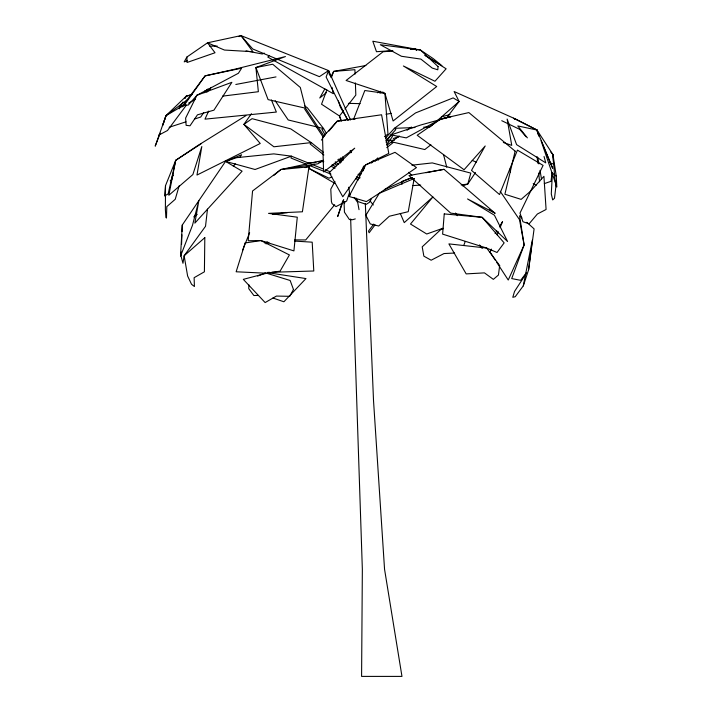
<?xml version="1.0" encoding="UTF-8"?>
<svg xmlns="http://www.w3.org/2000/svg" width="712" height="712" viewBox="0 0 712 712"><rect width="100%" height="100%" fill="white"/><g stroke="black" fill="none" stroke-linecap="round" stroke-linejoin="round"><path stroke-width="1.07" d="M245.898 115.638L197.402 145.809L175.722 160.307L165.513 185.627L165.38 209.577L165.905 217.391L166.466 218.059L166.813 206.631L175.232 199.289L179.184 185.743M248.835 284.702L248.782 288.698L253.864 295.516L258.287 295.427M181.284 252.075L181.124 256.4L182.975 263.28L184.141 255.768L205.528 226.274L207.477 209.114M181.56 244.501L181.916 234.764M182.032 231.525L182.272 225.028L225.562 161.401L241.599 154.78L239.695 157.477M401.951 184.346L402.093 181.364L412.497 177.519M552.432 172.571L551.284 193.975L552.69 199.93L554.514 198.23L556.081 184.791L541.067 140.745L552.663 168.29L536.937 130.029L517.766 125.935L527.396 137.861M182.272 225.028L180.519 256.169L192.498 225.241L198.844 200.677L194.857 223.123L242.098 171.183L225.562 161.401L236.669 157.663L273.817 153.881L291.413 156.168L309.853 163.591M165.513 185.627L164.543 195.942L168.165 193.904L175.722 160.307L200.962 143.886M523.293 285.868L528.58 269.875L532.309 240.22L523.293 285.868L515.221 296.726L512.791 297.287L514.545 291.43L526.239 273.461M552.111 172.633L551.008 181.311L544.306 183.616M528.58 269.875L534.098 228.872L526.818 222.304M175.722 160.307L168.833 195.275L192.872 174.556L201.816 146.547L196.975 175.045L260.236 143.486L243.896 124.36L251.461 113.671M192.347 94.42L186.206 96.209L166.03 115.611L155.207 146.147L160.2 133.233M342.757 200.926L337.684 216.564L343.691 199.494M162.941 124.938L166.03 115.611L188.627 98.781M162.603 125.41L166.03 115.611L184.541 104.806M344.795 201.986L344.11 203.872L344.439 212.167L349.387 219.51L352.449 219.723L355.297 218.913M326.853 89.854L321.548 104.219L339.482 115.994L341.546 121.013M331.4 77.555L333.679 71.396L365.879 65.495M463.699 245.551L465.256 241.457M353.481 119.5L364.82 90.522L384.925 93.334L393.104 120.978L436.723 86.517L403.384 65.976L434.952 81.257L446.139 68.797L424.966 55.411M242.614 250.117L249.636 232.753M491.342 249.093L490.096 252.146L495.543 260.512M497.154 234.853L498.4 231.8M500.064 227.733L502.556 221.628L499.691 226.238M360.272 174.004L359.418 175.989L360.023 177.884M361.554 171.022L363.698 166.056M363.022 170.933L364.731 166.955M208.643 111.117L204.967 119.153L276.363 112.06L271.406 99.974M324.877 88.786L319.768 97.98L326.523 92.533M330.742 77.199L333.679 71.396L354.905 69.696L355.065 74.11M334.943 181.48L330.786 189.143L331.383 201.407L332.059 203.659L335.984 206.614L346.646 201.069L349.539 192.454L348.711 187.212M371.486 198.603L369.501 202.235L366.208 204.38L358.02 201.612L355.973 198.016M179.282 108.838L183.011 102.039M185.138 98.149L186.206 96.209L191.403 94.732M350.5 119.865L328.579 70.586L241.003 35.6L207.521 42.809L186.882 57.04L184.203 61.891L187.167 60.751M178.756 108.5L181.622 103.774M185.058 98.096L186.206 96.209M495.098 233.607L496.825 230.839M475.474 172.526L467.793 184.034L462.595 185.868M203.721 112.585L200.722 117.026L194.412 119.082M371.557 163.057L373.444 160.334M386.011 142.16L391.039 134.888L420.943 124.947L451.488 116.465L440.888 118.957L406.24 137.888L391.039 134.888L392.437 136.482L386.776 144.661M375.473 161.019L377.351 158.295M233.34 166.466L235.245 163.769M186.304 105.251L167.48 130.51L158.66 135.182M373.738 224.066L368.505 231.088L369.127 232.797L375.01 224.894M171.485 177.733L173.47 175.099M526.595 272.482L520.641 280.323L511.697 278.579L524.121 244.946L519.538 215.745L521.958 217.934M446.744 117.703L459.115 101.487L454.105 91.519L516.414 119.411L536.919 129.967L552.957 154.584L556.286 176.184L556.793 187.025L556.028 185.876L554.737 177.813L552.957 154.584L550.785 152.083M343.567 110.761L339.482 115.994L340.781 120.195M344.928 109.016L355.822 95.07L355.386 82.939M334.676 204.78L305.697 239.953L294.706 239.891M269.154 55.465L267.81 57.085L333.296 93.69L332.006 87.389M321.379 140.086L322.758 138.44M328.962 131.035L337.23 121.165L381.579 114.774L388.797 153.365L365.576 164.926L342.792 196.761L329.273 172.589L354.727 148.176L323.604 171.966L322.527 137.46L337.23 121.165L345.658 120.168M206.791 92.275L211.224 87.38M385.495 138.137L394.368 128.329L415.559 112.932L453.161 97.891L459.115 101.487L430.965 126.22M386.198 140.246L395.801 129.62L394.368 128.329L414.963 127.528M170.186 180.901L172.518 178.543M204.05 92.809L207.993 88.938M273.568 175.615L280.893 169.527L323.275 160.387L323.346 162.38M387.052 145.177L399.245 135.983M386.767 147.615L392.855 142.818L391.395 141.75L424.797 149.547L430.911 144.785M194.999 215.238L196.69 213.929M280.893 169.527L252.555 190.985L248.203 240.736L260.868 240.558L293.923 250.9L297.287 217.196L268.531 213.369L302.404 211.793L308.99 166.795L280.893 169.527L317.863 163.805L323.275 160.387L320.231 161.597M384.435 136.668L387.978 134.034L384.925 93.334L346.085 80.483L383.101 51.754L392.953 50.899M407.086 130.216L411.447 127.012M193.673 216.938L197.188 214.445M185.69 104.789L181.845 106.942L205.083 75.864L235.672 69.011L285.441 56.559L255.911 67.542L258.367 91.715L222.562 96.129M188.573 103.16L195.302 99.386M266.021 243.878L268.949 242.338M443.078 228.232L426.728 234.008L410.486 224.031L432.923 196.939L404.247 222.625L400.313 213.484M239.045 36.597L241.003 35.6L252.715 48.977L319.394 76.665L328.579 70.586L330.27 75.819M377.502 92.774L380.484 91.296M331.899 176.923L329.006 178.214L309.533 168.735L308.919 165.878M384.702 189.454L411.714 177.484M257.637 276.078L265.407 272.856M264.303 53.142L262.265 53.978L246.04 50.908M305.056 167.649L314.161 164.018M388.316 140.851L390.336 140.05M396.406 137.656L398.435 136.864L393.255 138.502M264.464 242.872L267.587 241.84M169.162 127.288L185.992 121.814M386.002 140.807L388.076 140.148M205.661 90.549L209.755 89.356M379.87 92.969L383.038 92.088M441.44 116.857L449.984 114.543M443.256 228.685L441.128 229.237L422.198 246.85L423.863 256.16L431.161 260.218L444.012 253.552L454.612 253.036M235.823 84.461L276.016 76.905M426.034 172.705L444.003 169.331L495.009 213.182L467.544 198.951L494.431 215.22L507.576 241.51L482.149 217.32L450.705 213.119L408.964 175.553L444.003 169.331M385.984 114.249L391.253 113.377M358.002 174.387L361.296 173.915M461.216 184.96L467.793 184.034L470.81 173.114L432.3 162.915L411.865 165.184M272.411 214.428L287.497 212.577L285.334 212.47M347.767 119.919L350.927 119.545M353.027 119.296L355.137 119.046M308.296 163.012L316.039 162.194M318.255 161.953L323.782 161.366M410.459 49.386L414.838 49.012L416.707 50.16M391.822 50.632L376.479 51.709L372.821 41.225L420.427 50.018L433.163 58.58L441.912 65.664L425.108 55.322M410.459 49.315L414.838 49.012L416.68 50.169M412.951 185.592L420.721 185.084M386.616 140.576L394.377 140.175M423.631 127.199L430.128 126.941M267.481 272.42L269.688 272.349M271.886 272.287L313.787 270.996L312.194 242.178L294.652 241.083M209.737 46.164L217.178 46.075M348.373 103.365L360.165 103.641M267.445 272.616L305.973 278.57L283.892 301.772L272.91 298.017M225.562 161.401L255.065 169.492L291.413 156.168L291.021 158.055L306.391 164.241M503.339 142.489L511.741 145.373L507.14 119.064L516.601 144.634L545.757 162.87L544.048 156.498M549.904 162.745L553.598 164.125L552.957 154.584M311.909 164.419L323.177 168.958M325.233 169.785L330.35 171.85M309.471 165.478L330.991 174.146M472.172 160.387L476.257 162.114M501.746 120.693L519.769 129.397L525.981 136.722M538.957 136.321L536.919 129.967L513.468 118.245L515.363 119.411M332.032 164.784L335.93 166.733M356.383 176.976L359.302 178.436M331.133 166.288L335.032 168.237M355.484 178.481L358.403 179.94M533.208 183.74L536.172 185.245M309.533 168.735L335.254 183.589M489.393 209.586L495.009 213.182M304.683 105.919L307.37 107.806L323.568 128.552L326.327 133.286M552.049 172.856L556.286 176.184M323.266 152.208L311.26 142.605L290.772 128.899L252.057 118.673L243.896 124.36L273.906 146.779L311.26 142.605L310.147 144.002L323.871 154.976M335.281 161.802L338.707 164.552M334.168 163.208L336.74 165.264M408.652 172.313L411.883 175.339M370.142 201.015L373.293 205.003M455.475 213.039L457.487 215.7M479.532 244.91L482.202 248.452M241.003 35.6L252.92 51.718L224.422 50.045L207.521 42.809L215.024 52.75L187.051 62.487L186.882 57.04M354.14 197.42L357.709 202.511L359.026 209.666M500.153 191.243L519.546 219.741L524.121 244.946L508.243 280.03L496.753 262.372M275.161 100.721L288.209 119.963L323.568 128.552L321.931 129.433L325.242 135.111M324.316 136.597L305.582 108.206L300.313 87.46L272.723 64.24L255.911 67.542L268.086 99.618L305.582 108.206L304.692 109.087L323.426 137.478M339.419 159.497L341.235 162.247M337.933 159.461L340.345 163.128M347.385 119.572L326.105 77.012L328.579 70.586L329.433 74.787M348.052 120.284L340.389 107.201L338.369 100.926M340.683 157.904L342.347 160.743M339.054 158.785L340.71 161.624M350.633 150.446L351.274 152.546M350.188 150.686L350.838 152.786M342.935 157.494L343.522 159.586M342.463 156.952L343.353 160.084M536.919 129.967L538.058 134.212M443.496 154.451L446.744 167.178M344.056 201.443L344.599 203.596M377.787 157.984L378.259 160.155M537.8 157.503L538.904 163.929M540.008 170.355L541.476 178.917M510.023 168.922L510.468 172.188M537.097 156.595L537.747 163.173M538.717 173.025L539.589 181.782M365.327 203.436L373.524 400.678L384.551 569.244L401.969 676.4L361.589 676.4L362.346 569.244L350.669 218.949M349.823 193.459L349.904 195.675M204.816 237.666L204.406 271.806L194.118 277.689L194.421 286.527L191.546 284.293L187.621 276.016L184.141 255.768L204.816 237.666M444.243 213.92L442.615 234.123L486.661 248.061L497.012 252.484L504.141 242.89L482.149 217.32L444.243 213.92M438.067 66.599L437.782 69.803L432.237 68.076L420.881 59.096L401.452 56.275L380.315 44.723L420.427 50.018L438.067 66.599M499.664 265.532L498.436 275.046L493.336 279.353L484.463 272.874L466.164 273.897L448.898 243.887L486.661 248.061L499.664 265.532M414.153 178.516L408.252 211.686L389.348 216.234L378.668 226.016L370.267 223.942L365.879 215.3L379.309 193.299L416.458 167.596L395.018 152.332L365.576 164.926L349.013 196.45L366.395 201.594L379.309 193.299L414.153 178.516M515.15 151.158L504.888 194.243L521.139 199.387L530.663 191.092L543.923 176.309L546.086 209.479L537.364 214.027L529.114 223.817L522.955 221.735L519.982 213.093L543.096 165.389L517.437 150.125L499.512 194.554L471.513 170.382L485.201 145.969L464.064 169.759L417.188 135.253L440.888 118.957L468.852 112.576L515.15 151.158M245.168 242.97L236.144 271.779L266.644 273.239L280.11 271.13L289.41 254.94L260.868 240.558L245.168 242.97M196.939 95.266L185.627 118.076L186.126 125.339L189.997 125.801L197.446 114.837L213.929 110.173L231.89 82.298L196.939 95.266L188.297 105.064L184.275 105.171L205.083 75.864L241.617 68.201L238.404 73.256L196.939 95.266M293.46 289.481L289.766 296.308L276.425 296.076L265.131 302.564L243.308 279.353L266.644 273.239L290.158 280.492L293.46 289.481M210.111 89.436L204.923 90.922L210.102 89.427"/></g></svg>
